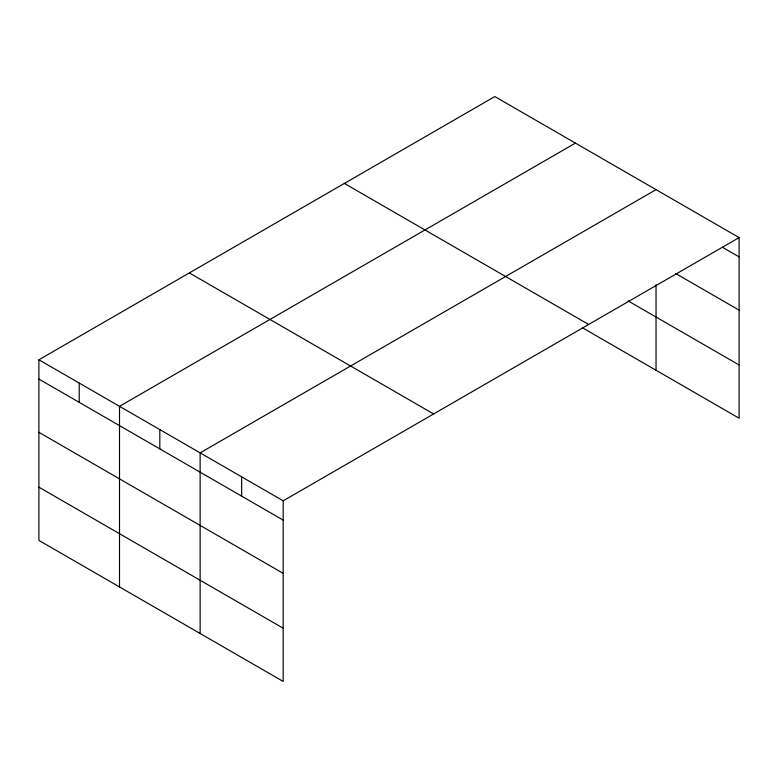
<?xml version="1.0" encoding="UTF-8"?>
<svg xmlns="http://www.w3.org/2000/svg" width="778" height="778" viewBox="0 0 778 778"><rect width="100%" height="100%" fill="white"/><g stroke="black" fill="none" stroke-linecap="round" stroke-linejoin="round"><path stroke-width="1.17" d="M38.9 359.786L283.182 500.818L283.182 681.44L38.9 540.399L38.9 359.786L494.818 96.56L739.1 237.601L739.1 418.214L582.664 327.898M575.428 143.103L119.511 406.32L119.511 586.943M656.039 189.647L200.131 452.864L200.131 633.486M283.182 500.818L739.1 237.601M722.49 247.307L739.1 256.896M675.771 273.574L739.1 310.13M628.138 300.921L739.1 364.979M344.362 183.423L588.645 324.455M189.355 272.922L433.638 413.954M38.9 379.081L283.182 520.112M38.9 432.315L283.182 573.357M38.9 487.164L283.182 628.206M656.039 284.836L656.039 370.27M241.657 476.846L241.657 496.14M159.821 429.592L159.821 448.896M79.21 383.048L79.21 402.352"/></g></svg>
